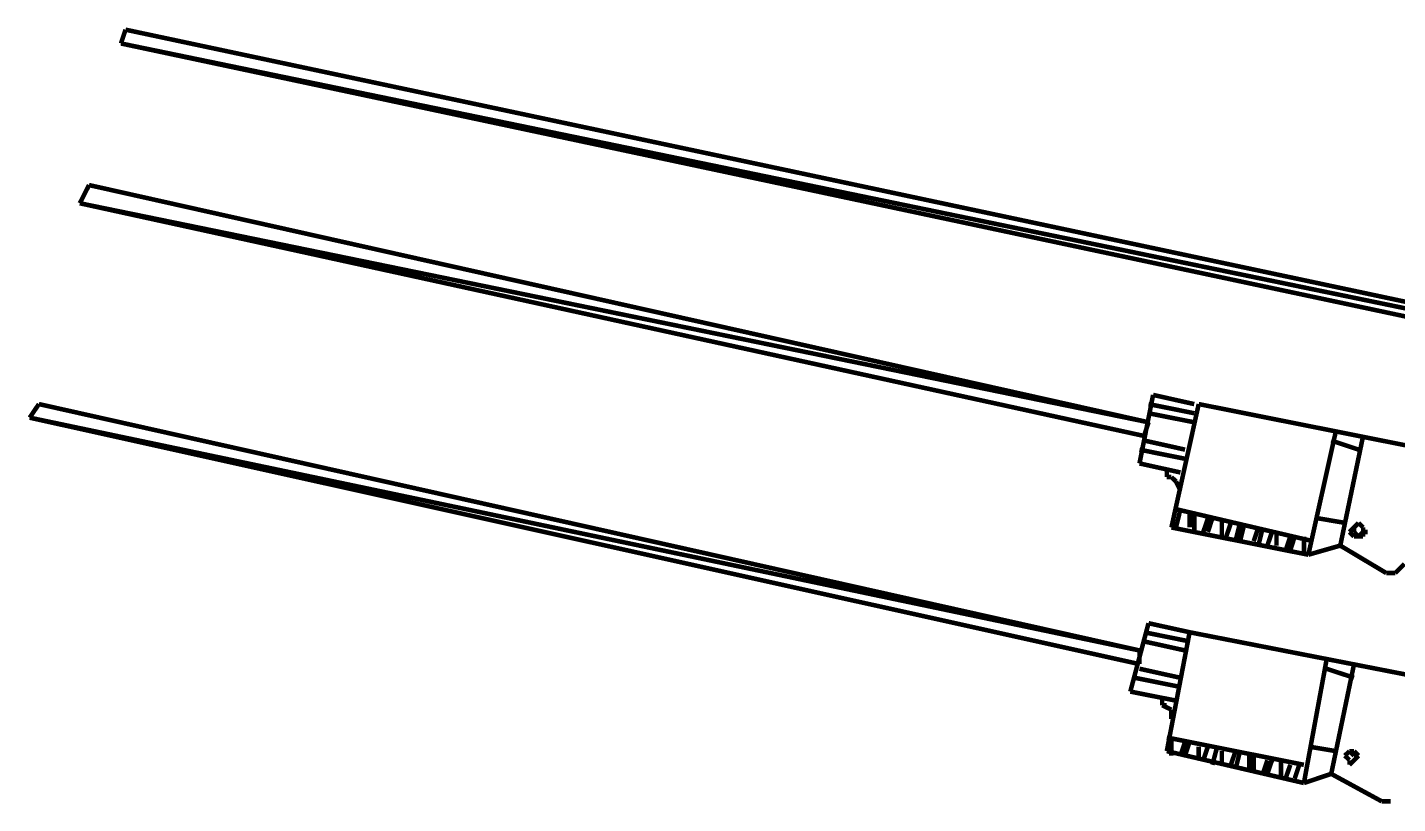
# Model space of a CAD drawing. Header units: metres. Extents: x 3290 to 4536, y 1562 to 1983.
# Drawn here: x 4000.3 to 4007.19, y 1742.91 to 1746.81 of the extents above; entities that cross this region are included whole.
import ezdxf

# ---------------------------------------------------------------- set-up
doc = ezdxf.new("R2010")
doc.units = ezdxf.units.M
doc.layers.add('C00-00-00-BLACK', color=7, linetype='Continuous')

msp = doc.modelspace()

# ---------------------------------------------------------------- linework, layer by layer
at = {"layer": 'C00-00-00-BLACK', "const_width": 0.0229}
for points in [[(4000.7741, 1746.7334), (4000.7972, 1746.8027)], [(4000.7972, 1746.8027), (4012.465, 1744.3223)], [(4012.465, 1744.3223), (4000.7741, 1746.7334)], [(4000.7741, 1746.7334), (4012.4418, 1744.2535)], [(4012.465, 1744.3223), (4000.7741, 1746.7334)], [(4000.5673, 1745.9297), (4000.6136, 1746.0212)], [(4000.6136, 1746.0212), (4005.9422, 1744.8281)], [(4005.9422, 1744.8281), (4000.5673, 1745.9297)], [(4000.5673, 1745.9297), (4005.9198, 1744.7593)], [(4005.9422, 1744.8281), (4000.5673, 1745.9297)], [(4000.3151, 1744.8514), (4000.3614, 1744.9197)], [(4000.3614, 1744.9197), (4005.8967, 1743.6805)], [(4005.9653, 1744.9657), (4005.8967, 1744.6212)], [(4006.172, 1744.8736), (4005.9422, 1744.9197)], [(4006.172, 1744.9197), (4005.9653, 1744.9657)], [(4006.1946, 1744.9197), (4006.0572, 1744.299)], [(4007.3438, 1744.6906), (4006.1946, 1744.9197)], [(4005.8967, 1743.6805), (4000.3151, 1744.8514)], [(4000.3151, 1744.8514), (4005.8967, 1743.6118)], [(4005.8967, 1743.6805), (4000.3151, 1744.8514)], [(4006.172, 1744.8281), (4005.9422, 1744.8736)], [(4005.9198, 1744.7593), (4005.9422, 1744.8281)], [(4006.8841, 1744.7821), (4006.7459, 1744.162)], [(4006.1258, 1744.6906), (4005.9198, 1744.7366)], [(4006.9984, 1744.6906), (4006.861, 1744.7366)], [(4007.0214, 1744.7593), (4006.9065, 1744.208)], [(4006.1258, 1744.6445), (4005.8967, 1744.6906)], [(4006.1027, 1744.5758), (4005.8967, 1744.6212)], [(4006.0341, 1744.553), (4006.0341, 1744.599)], [(4006.0572, 1744.553), (4006.0341, 1744.553)], [(4006.0803, 1744.5303), (4006.0572, 1744.553)], [(4006.1027, 1744.4842), (4006.0803, 1744.5303)], [(4006.1027, 1744.3911), (4006.0803, 1744.299)], [(4006.7691, 1744.2302), (4006.0803, 1744.3911)], [(4006.1489, 1744.3683), (4006.1489, 1744.299)], [(4006.172, 1744.3683), (4006.172, 1744.2768)], [(4006.7459, 1744.162), (4006.0572, 1744.299)], [(4006.2408, 1744.3456), (4006.2177, 1744.2768)], [(4006.2632, 1744.3456), (4006.2408, 1744.2768)], [(4006.3109, 1744.3456), (4006.3109, 1744.2535)], [(4006.3564, 1744.3223), (4006.3333, 1744.2535)], [(4006.4026, 1744.3223), (4006.3795, 1744.2302)], [(4006.4252, 1744.3223), (4006.4026, 1744.2302)], [(4006.4945, 1744.299), (4006.4714, 1744.2302)], [(4006.5169, 1744.299), (4006.4945, 1744.208)], [(4006.9296, 1744.3223), (4006.7922, 1744.3456)], [(4006.9758, 1744.299), (4006.9527, 1744.2768)], [(4006.9984, 1744.3223), (4006.9758, 1744.299)], [(4006.9984, 1744.3223), (4006.9758, 1744.299)], [(4006.9758, 1744.299), (4006.9758, 1744.2768)], [(4007.0214, 1744.299), (4006.9984, 1744.3223)], [(4007.0214, 1744.299), (4006.9984, 1744.3223)], [(4007.0214, 1744.2768), (4007.0214, 1744.299)], [(4007.0214, 1744.2768), (4007.0214, 1744.299)], [(4006.5631, 1744.2768), (4006.54, 1744.208)], [(4006.5855, 1744.2768), (4006.5855, 1744.208)], [(4006.655, 1744.2535), (4006.6319, 1744.1847)], [(4006.6774, 1744.2535), (4006.655, 1744.1847)], [(4006.7236, 1744.2535), (4006.7236, 1744.162)], [(4006.9527, 1744.2768), (4006.9758, 1744.2535)], [(4006.9758, 1744.2768), (4006.9984, 1744.2535)], [(4006.9758, 1744.2535), (4007.0214, 1744.2535)], [(4006.9984, 1744.2535), (4007.0214, 1744.2768)], [(4007.0214, 1744.2768), (4007.0446, 1744.2768)], [(4007.0214, 1744.2535), (4007.0214, 1744.2768)], [(4006.7459, 1744.162), (4006.9065, 1744.208)], [(4006.9065, 1744.208), (4007.1378, 1744.0699)], [(4007.1833, 1744.0699), (4007.229, 1744.116)], [(4007.1378, 1744.0699), (4007.1833, 1744.0699)], [(4005.9422, 1743.8176), (4005.8505, 1743.4737)], [(4006.1489, 1743.7721), (4005.9422, 1743.8176)], [(4006.1489, 1743.726), (4005.9198, 1743.7721)], [(4006.1489, 1743.7721), (4006.0341, 1743.1742)], [(4007.3207, 1743.543), (4006.1489, 1743.7721)], [(4005.8967, 1743.6118), (4005.8967, 1743.6805)], [(4006.1258, 1743.6805), (4005.9198, 1743.726)], [(4006.1027, 1743.543), (4005.8967, 1743.5885)], [(4006.8378, 1743.635), (4006.7236, 1743.0139)], [(4006.9758, 1743.543), (4006.8378, 1743.5885)], [(4006.9758, 1743.6118), (4006.861, 1743.0599)], [(4006.1027, 1743.4969), (4005.8736, 1743.543)], [(4006.0803, 1743.4282), (4005.8505, 1743.4737)], [(4006.011, 1743.4515), (4006.011, 1743.4049)], [(4006.011, 1743.4049), (4006.0341, 1743.4049)], [(4006.0572, 1743.3827), (4006.011, 1743.4049)], [(4006.0572, 1743.335), (4006.0572, 1743.3827)], [(4006.7236, 1743.1054), (4006.0341, 1743.243)], [(4006.0572, 1743.243), (4006.0572, 1743.1514)], [(4006.1258, 1743.2207), (4006.1027, 1743.1514)], [(4006.1489, 1743.2207), (4006.1258, 1743.1514)], [(4006.1946, 1743.1975), (4006.1946, 1743.1287)], [(4006.2408, 1743.1975), (4006.2177, 1743.1287)], [(4006.2878, 1743.1975), (4006.2632, 1743.1054)], [(4006.8841, 1743.1742), (4006.7459, 1743.1975)], [(4006.7236, 1743.0139), (4006.0341, 1743.1742)], [(4006.3109, 1743.1742), (4006.3109, 1743.1054)], [(4006.3795, 1743.1742), (4006.3564, 1743.1054)], [(4006.4026, 1743.1742), (4006.3795, 1743.0826)], [(4006.4483, 1743.1514), (4006.4483, 1743.0826)], [(4006.4714, 1743.1514), (4006.4714, 1743.0826)], [(4006.54, 1743.1287), (4006.5169, 1743.0599)], [(4006.5631, 1743.1287), (4006.54, 1743.0599)], [(4006.6088, 1743.1287), (4006.6088, 1743.0372)], [(4006.9527, 1743.1742), (4006.9296, 1743.1514)], [(4006.9527, 1743.1742), (4006.9296, 1743.1514)], [(4006.9296, 1743.1514), (4006.9527, 1743.1287)], [(4006.9296, 1743.1514), (4006.9527, 1743.1287)], [(4006.9758, 1743.1742), (4006.9527, 1743.1742)], [(4006.9758, 1743.1514), (4006.9527, 1743.1742)], [(4006.9527, 1743.1287), (4006.9527, 1743.1054)], [(4006.9527, 1743.1054), (4006.9758, 1743.1287)], [(4006.9527, 1743.1287), (4006.9527, 1743.1054)], [(4006.9527, 1743.1054), (4006.9758, 1743.1287)], [(4006.9984, 1743.1514), (4006.9758, 1743.1742)], [(4006.9758, 1743.1287), (4006.9984, 1743.1514)], [(4006.9984, 1743.1514), (4006.9758, 1743.1514)], [(4006.9758, 1743.1287), (4006.9984, 1743.1514)], [(4006.655, 1743.1054), (4006.6319, 1743.0372)], [(4006.7005, 1743.1054), (4006.6774, 1743.0372)], [(4006.7236, 1743.0139), (4006.861, 1743.0599)], [(4006.861, 1743.0599), (4007.1147, 1742.9218)], [(4007.1147, 1742.9218), (4007.1602, 1742.9218)]]:
    msp.add_lwpolyline(points, dxfattribs=at)

doc.saveas('drawing.dxf')
